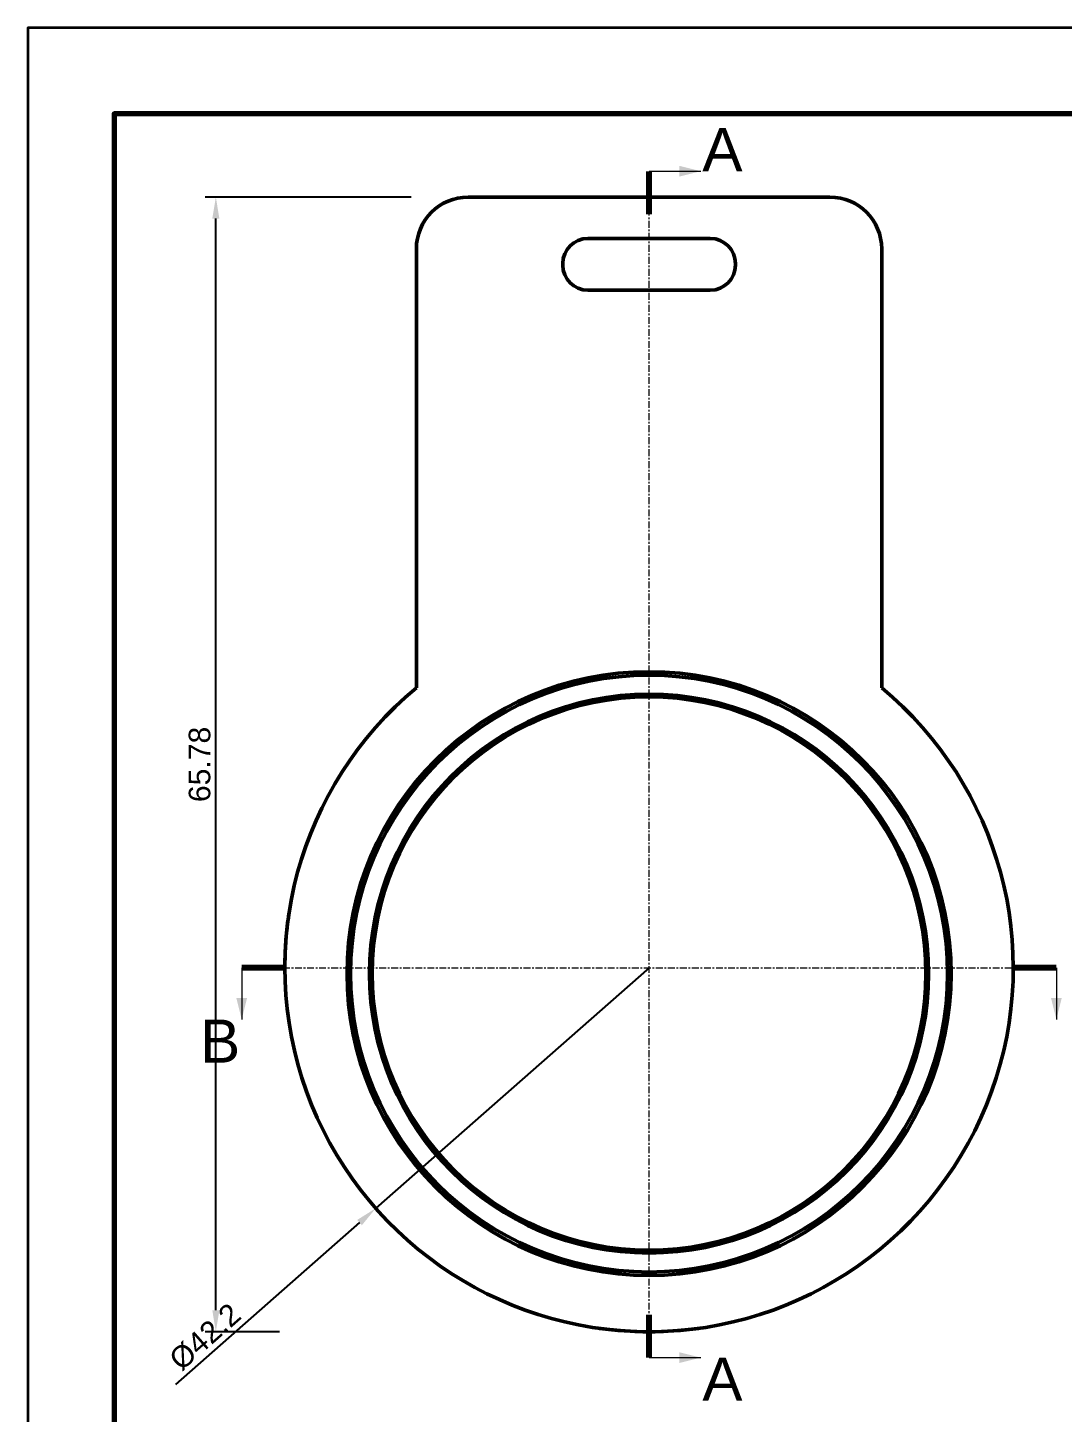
# Model space of a CAD drawing. Header units: millimetres. Extents: x 0 to 900, y 0 to 148.
# Drawn here: x 0 to 59.9, y 68.2 to 148.5 of the extents above; entities that cross this region are included whole.
import ezdxf
from ezdxf.enums import TextEntityAlignment as Align

# ---------------------------------------------------------------- set-up
doc = ezdxf.new("R2010")
doc.units = ezdxf.units.MM
doc.header["$LTSCALE"] = 0.125
doc.linetypes.add('CENTER', pattern=[5.08, 3.175, -0.635, 0.635, -0.635])
for name, color, linetype, lineweight in [('CENTER', 7, 'CENTER', 18), ('DIM', 7, 'Continuous', 18), ('FRAME', 7, 'Continuous', 70), ('TEXT', 7, 'Continuous', 25), ('TITLE', 7, 'Continuous', 35), ('VISIBLE', 7, 'Continuous', 50)]:
    doc.layers.add(name, color=color, linetype=linetype, lineweight=lineweight)
doc.styles.add('LiberationSans', font='LiberationSans-Regular.ttf')
doc.dimstyles.new('ISO', dxfattribs={"dimscale": 0.5, "dimtxt": 2.5, "dimasz": 2.5, "dimexe": 1.25, "dimexo": 0.625, "dimtad": 1, "dimdsep": 46, "dimtxsty": 'LiberationSans', "dimcen": 0, "dimazin": 3, "dimtfac": 1, "dimtmove": 0, "dimatfit": 3})

msp = doc.modelspace()

# ---------------------------------------------------------------- linework, layer by layer
at = {"layer": 'CENTER'}
for p, q in [((36, 71.4), (36, 140.18)), ((13.4, 94), (58.6, 94))]:
    msp.add_line(p, q, dxfattribs=at)
at = {"layer": 'DIM'}
for p, q in [((36, 140.18), (39, 140.18)), ((12.4, 94), (12.4, 91)), ((59.6, 94), (59.6, 91)), ((36, 71.4), (39, 71.4))]:
    msp.add_line(p, q, dxfattribs=at)
for points in [[(39, 140.18), (37.75, 140.493), (37.75, 139.868)], [(12.4, 91), (12.712, 92.25), (12.087, 92.25)], [(59.6, 91), (59.913, 92.25), (59.288, 92.25)], [(39, 71.4), (37.75, 71.713), (37.75, 71.088)]]:
    msp.add_solid(points, dxfattribs=at)
at = {"layer": 'FRAME'}
msp.add_lwpolyline([(5, 5), (205, 5), (205, 143.5), (5, 143.5)], close=True, dxfattribs=at)
at = {"layer": 'TITLE'}
msp.add_lwpolyline([(0, 0), (210, 0), (210, 148.5), (0, 148.5)], close=True, dxfattribs=at)
at = {"layer": 'VISIBLE'}
for p, q in [((25.52, 138.68), (46.48, 138.68)), ((22.52, 110.233), (22.52, 135.68)), ((39.55, 136.28), (32.45, 136.28)), ((49.48, 110.233), (49.48, 135.68)), ((31, 134.83), (31, 134.73)), ((41, 134.83), (41, 134.73)), ((39.55, 133.28), (32.45, 133.28))]:
    msp.add_line(p, q, dxfattribs=at)
at = {"layer": 'VISIBLE', "const_width": 0.35}
for points in [[(36, 140.18), (36, 137.68)], [(12.4, 94), (14.9, 94)], [(59.6, 94), (57.1, 94)], [(36, 71.4), (36, 73.9)]]:
    msp.add_lwpolyline(points, dxfattribs=at)
at = {"layer": 'VISIBLE'}
for points in [[(15.005, 96.107), (15.016, 96.206), (15.026, 96.306), (15.038, 96.406), (15.049, 96.505), (15.061, 96.605), (15.074, 96.704), (15.087, 96.803), (15.101, 96.903), (15.115, 97.002), (15.129, 97.101), (15.144, 97.2)], [(14.9, 94), (14.9, 94.101), (14.901, 94.202), (14.902, 94.303), (14.904, 94.404), (14.906, 94.505), (14.909, 94.606), (14.912, 94.707), (14.915, 94.807), (14.92, 94.908), (14.924, 95.009), (14.929, 95.11), (14.935, 95.211), (14.941, 95.312), (14.947, 95.412), (14.954, 95.513), (14.962, 95.614), (14.97, 95.714)]]:
    msp.add_lwpolyline(points, dxfattribs=at)
for radius in [17.5, 17.3, 16.2, 16.041]:
    msp.add_circle((36, 93.665), radius, dxfattribs=at)
for centre, radius, start, end in [((25.52, 135.68), 3, 90, 180), ((46.48, 135.68), 3, 0, 90), ((32.45, 134.83), 1.45, 90, 180), ((39.55, 134.83), 1.45, 0, 90), ((32.45, 134.73), 1.45, 180, 270), ((39.55, 134.73), 1.45, 270, 0), ((36, 94), 21.1, 129.70706, 50.29294), ((36, 94), 21.1, 262.19616, 277.80384)]:
    msp.add_arc(centre, radius, start, end, dxfattribs=at)

# ---------------------------------------------------------------- texts
at = {"layer": 'TEXT', "style": 'LiberationSans'}
for s, p in [('A', (40.25, 141.43)), ('B', (11.15, 89.75)), ('A', (40.25, 70.15))]:
    msp.add_text(s, height=2.5, dxfattribs=at).set_placement(p, align=Align.MIDDLE_CENTER)

# ---------------------------------------------------------------- dimensions: what is measured, and where the dimension line sits
at = {"layer": 'DIM'}
msp.add_linear_dim(base=(10.9, 72.9), p1=(14.9, 72.9), p2=(22.52, 138.68), angle=90, dimstyle='ISO', dxfattribs=at).render()
msp.add_diameter_dim(center=(36, 94), radius=21.1, location=(10.9, 71.9), dimstyle='ISO', dxfattribs=at).render()

doc.saveas('drawing.dxf')
